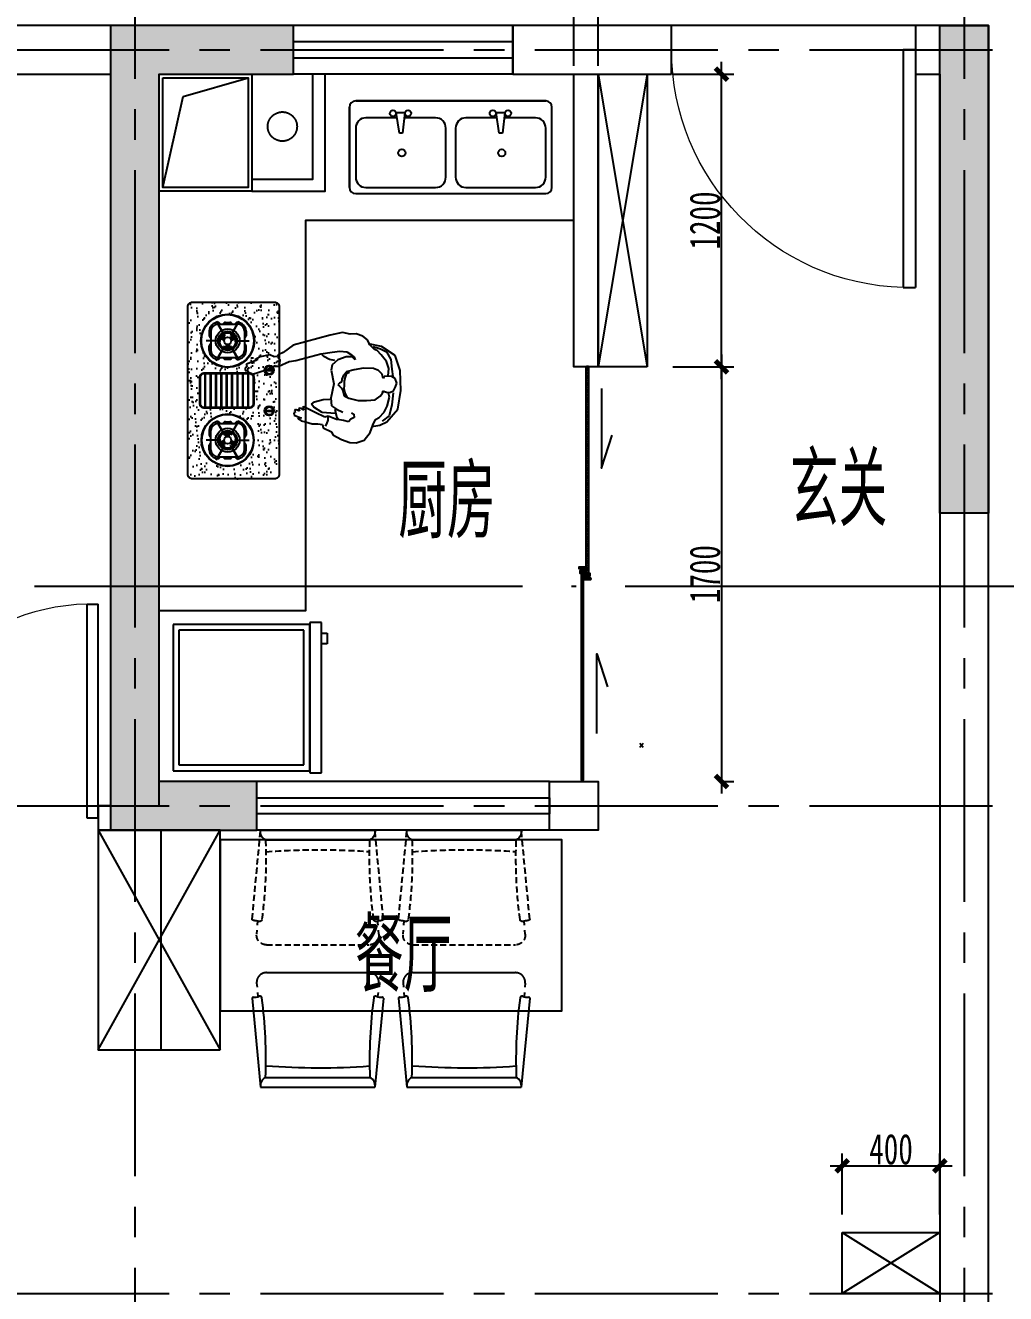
# Model space of a CAD drawing. Header units: millimetres. Extents: x -114775 to 228300, y -175499 to 108657.
# Drawn here: x 29426 to 33444, y -64750 to -59550 of the extents above; entities that cross this region are included whole.
import ezdxf

# ---------------------------------------------------------------- set-up
doc = ezdxf.new("R2010")
doc.units = ezdxf.units.MM
doc.header["$LTSCALE"] = 1000
for name, pattern in [('6#轴网(1-4)20181120$0$11 12 17 18 19 20 21 22-ZW$0$DOTE', [2.42, 2, -0.2, 0.02, -0.2]), ('CENTER', [50.8, 31.75, -6.35, 6.35, -6.35]), ('CENTER2', [1.125, 0.75, -0.125, 0.125, -0.125]), ('DASH', [0.35, 0.25, -0.1]), ('DASHED', [19.05, 12.7, -6.35]), ('PS', [3200, 1500, -200, 1500]), ('TRATTEGGIATA2', [0.375, 0.25, -0.125])]:
    doc.linetypes.add(name, pattern=pattern)
doc.layers.get('0').update_dxf_attribs({"linetype": 'CONTINUOUS'})
doc.layers.get('Defpoints').update_dxf_attribs({"color": 6, "linetype": 'CONTINUOUS'})
for name, color, linetype in [('6#轴网(1-4)20181120$0$11 12 17 18 19 20 21 22-ZW$0$AXIS_轴线_A', 8, '6#轴网(1-4)20181120$0$11 12 17 18 19 20 21 22-ZW$0$DOTE'), ('A-FUR', 8, 'CONTINUOUS'), ('A-Lvtry', 5, 'CONTINUOUS'), ('A-烟气道', 105, 'CONTINUOUS'), ('AXIS', 253, 'CENTER'), ('DIM', 3, 'CONTINUOUS'), ('P-Furniture(活动家具)', 134, 'CONTINUOUS'), ('P-活动家具', 146, 'CONTINUOUS'), ('PS', 6, 'PS'), ('PUB_HATCH', 8, 'CONTINUOUS'), ('PUB_TEXT', 7, 'CONTINUOUS'), ('WALL', 2, 'CONTINUOUS'), ('WINDOW', 4, 'CONTINUOUS'), ('剪力墙', 6, 'CONTINUOUS'), ('门', 9, 'CONTINUOUS')]:
    doc.layers.add(name, color=color, linetype=linetype)
doc.styles.add('DIM', font='', dxfattribs={"width": 0.7})
doc.styles.get("Standard").update_dxf_attribs({"font": 'tssdeng.shx', "bigfont": 'tssdchn.shx'})
doc.styles.add('ZZ', font='tssdeng.shx', dxfattribs={"width": 0.7, "bigfont": 'tssdchn.shx'})
doc.styles.get('DIM').set_extended_font_data('SimSun')
doc.dimstyles.new('TSSD_100_100', dxfattribs={"dimtxt": 300, "dimasz": 100, "dimexe": 100, "dimexo": 250, "dimgap": 100, "dimtad": 1, "dimdec": 0, "dimzin": 0, "dimdsep": 46, "dimtxsty": 'ZZ', "dimblk": 'ARCHTICK', "dimcen": 0, "dimdle": 100, "dimclrd": 256, "dimclrt": 7, "dimadec": 0, "dimazin": 0, "dimtfac": 1, "dimtdec": 0, "dimtix": 1, "dimtmove": 2, "dimatfit": 3, "dimfxl": 0, "dimtolj": 1, "dimtzin": 0, "dimarcsym": 0})
doc.dimstyles.new('金螳螂1-50', dxfattribs={"dimscale": 50, "dimtxt": 2.5, "dimasz": 1, "dimexe": 1, "dimexo": 1, "dimgap": 0.1, "dimtad": 1, "dimdec": 0, "dimrnd": 5, "dimzin": 0, "dimdsep": 46, "dimtxsty": 'DIM', "dimblk": 'ARCHTICK', "dimcen": 2, "dimdle": 1, "dimclrd": 254, "dimclre": 254, "dimclrt": 30, "dimadec": 0, "dimazin": 0, "dimtfac": 1, "dimtdec": 0, "dimtix": 1, "dimtmove": 2, "dimatfit": 3, "dimldrblk": 'A', "dimfxl": 0, "dimtolj": 1, "dimtzin": 0, "dimarcsym": 0})

# ---------------------------------------------------------------- blocks, each defined once
blk = doc.blocks.new('BX1')
at = {"layer": 'A-Lvtry'}
for p, q in [((-560, 8), (-607.7, 8)), ((-607.7, 8), (-607.7, -608)), ((-560, -608), (-560, 8)), ((0, 0), (-560, 0)), ((0, -600), (0, 0)), ((-560, 0), (-560, -600)), ((-24, -24), (-536, -24)), ((-536, -24), (-536, -576)), ((-24, -576), (-24, -24)), ((-631.1, -564.3), (-631.1, -520)), ((-631.1, -520), (-607.7, -520)), ((-607.7, -520), (-607.7, -564.3)), ((-607.7, -564.3), (-631.1, -564.3)), ((-607.7, -608), (-560, -608)), ((-560, -600), (0, -600)), ((-536, -576), (-24, -576))]:
    blk.add_line(p, q, dxfattribs=at)
blk = doc.blocks.new('A$C558726A8')
at = {"layer": 'P-Furniture(活动家具)'}
h = blk.add_hatch(dxfattribs=at)
h.set_pattern_fill('AR-SAND,_O', color=250)
h.set_pattern_definition([(37.5, (-27199.047, -9670.22), (-1.60003, 48.941324), [0, -38.608, 0, -43.18, 0, -41.275]), (7.5, (-27199.05, -9670.22), (44.95233, 71.68251), [0, -20.828, 0, -34.798, 0, -13.335]), (327.5, (-27230.29, -9670.22), (79.09924, 0.14372), [0, -12.7, 0, -45.72, 0, -59.69]), (317.5, (-27230.29, -9670.22), (76.35565, 22.29293), [0, -6.35, 0, -29.972, 0, -34.29])])
h.paths.add_polyline_path([(-342.9, 375.4, 0.414214), (-362.5, 355.9), (-362.5, 19.6, 0.414214), (-342.9, 0), (342.9, 0, 0.414214), (362.5, 19.6), (362.5, 355.9, 0.414214), (342.9, 375.4)])
h.paths.add_polyline_path([(71.9, 309.2), (71.9, 120.9, -0.414214), (55.9, 104.9), (-55.9, 104.9, -0.414214), (-71.9, 120.9), (-71.9, 309.2, -0.414214), (-55.9, 325.2), (55.9, 325.2, -0.414214)], flags=16)
h.paths.add_polyline_path([(69.9, 309.2), (69.9, 120.9, -0.414214), (55.9, 106.9), (-55.9, 106.9, -0.414214), (-69.9, 120.9), (-69.9, 309.2, -0.414214), (-55.9, 323.2), (55.9, 323.2, -0.414214)], flags=0)
h.paths.add_polyline_path([(313.1, 211.8, -1), (94.2, 211.8, -1)], flags=16)
h.paths.add_polyline_path([(311.1, 211.8, -1), (96.2, 211.8, -1)], flags=0)
h.paths.add_polyline_path([(164.5, 287.1), (182.6, 287.1, -0.359638), (191.4, 280.3), (215.9, 280.3, -0.359638), (224.7, 287.1), (242.8, 287.1, -0.414214), (279, 250.9, -0.251251), (272.2, 242.1), (272.2, 229.9, -0.359638), (279, 221.1), (279, 202.5, -0.359638), (272.2, 193.7), (272.2, 181.4, -0.251251), (279, 172.6, -0.414214), (242.8, 136.4), (224.7, 136.4, -0.359638), (215.9, 143.3), (191.4, 143.3, -0.359638), (182.6, 136.4), (164.5, 136.4, -0.414214), (128.3, 172.6, -0.251251), (135.2, 181.4), (135.2, 193.7, -0.359638), (128.3, 202.5), (128.3, 221.1, -0.359638), (135.2, 229.9), (135.2, 242.1, -0.251251), (128.3, 250.9, -0.414214)], flags=0)
h.paths.add_polyline_path([(252.6, 211.8, -1), (154.7, 211.8, -1)], flags=0)
h.paths.add_polyline_path([(242.8, 211.8, -1), (164.5, 211.8, -1)], flags=0)
h.paths.add_polyline_path([(239.9, 211.8, -1), (167.4, 211.8, -1)], flags=0)
h.paths.add_polyline_path([(236.9, 211.8, -1), (170.4, 211.8, -1)], flags=0)
h.paths.add_polyline_path([(174.8, 218.6), (190.2, 217.6, -0.299124), (203.7, 226.5, -0.028861), (205.3, 226.4), (212.2, 240.2, -0.215015), (224, 233.3), (215.4, 220.5, -0.330841), (215.4, 203), (224, 190.2, -0.215015), (212.2, 183.4), (205.3, 197.2, -0.028861), (203.7, 197.1, -0.299124), (190.2, 205.9), (174.8, 204.9, -0.215015)], flags=0)
h.paths.add_polyline_path([(-96.2, 211.8, -1), (-311.1, 211.8, -1)], flags=16)
h.paths.add_polyline_path([(-98.2, 211.8, -1), (-309.1, 211.8, -1)], flags=0)
h.paths.add_polyline_path([(-128.3, 250.9, -0.251251), (-135.2, 242.1), (-135.2, 229.9, -0.359638), (-128.3, 221.1), (-128.3, 202.5, -0.359638), (-135.2, 193.7), (-135.2, 181.4, -0.251251), (-128.3, 172.6, -0.414214), (-164.5, 136.4), (-182.6, 136.4, -0.359638), (-191.4, 143.3), (-215.9, 143.3, -0.359638), (-224.7, 136.4), (-242.8, 136.4, -0.414214), (-279, 172.6, -0.251251), (-272.2, 181.4), (-272.2, 193.7, -0.359638), (-279, 202.5), (-279, 221.1, -0.359638), (-272.2, 229.9), (-272.2, 242.1, -0.251251), (-279, 250.9, -0.414214), (-242.8, 287.1), (-224.7, 287.1, -0.359638), (-215.9, 280.3), (-191.4, 280.3, -0.359638), (-182.6, 287.1), (-164.5, 287.1, -0.414214)], flags=0)
h.paths.add_polyline_path([(-154.7, 211.8, -1), (-252.6, 211.8, -1)], flags=0)
h.paths.add_polyline_path([(-164.5, 211.8, -1), (-242.8, 211.8, -1)], flags=0)
h.paths.add_polyline_path([(-167.4, 211.8, -1), (-239.9, 211.8, -1)], flags=0)
h.paths.add_polyline_path([(-170.4, 211.8, -1), (-236.9, 211.8, -1)], flags=0)
h.paths.add_polyline_path([(-174.8, 218.6, -0.215015), (-174.8, 204.9), (-190.2, 205.9, -0.299124), (-203.7, 197.1, -0.028861), (-205.3, 197.2), (-212.2, 183.4, -0.215015), (-224, 190.2), (-215.4, 203, -0.330841), (-215.4, 220.5), (-224, 233.3, -0.215015), (-212.2, 240.2), (-205.3, 226.4, -0.028861), (-203.7, 226.5, -0.299124), (-190.2, 217.6)], flags=0)
h.paths.add_polyline_path([(103, 41, -1), (64.3, 41, -1)], flags=16)
h.paths.add_polyline_path([(85.7, 57.3), (85.7, 56.2, -0.877066), (85.7, 25.8), (85.7, 24.6, -1), (81.7, 24.6), (81.7, 25.8, -0.877066), (81.7, 56.2), (81.7, 57.3, -1)], flags=0)
h.paths.add_polyline_path([(97.4, 53.2, -1.000001), (94.5, 53.2, -1.000001)], flags=0)
h.paths.add_polyline_path([(102.5, 41, -1.000001), (99.6, 41, -1.000001)], flags=0)
h.paths.add_polyline_path([(-64.3, 41, -1), (-103, 41, -1)], flags=16)
h.paths.add_polyline_path([(-81.7, 57.3), (-81.7, 56.2, -0.877066), (-81.7, 25.8), (-81.7, 24.6, -1), (-85.7, 24.6), (-85.7, 25.8, -0.877066), (-85.7, 56.2), (-85.7, 57.3, -1)], flags=0)
h.paths.add_polyline_path([(-94.5, 53.2, -1.000001), (-97.4, 53.2, -1.000001)], flags=0)
h.paths.add_polyline_path([(-99.6, 41, -1.000001), (-102.5, 41, -1.000001)], flags=0)
for points in [[(-97.4, 53.7, 1.000001), (-94.5, 53.7, 1.000001)], [(94.5, 53.7, 1.000001), (97.4, 53.7, 1.000001)], [(-99.6, 41.4, 1), (-102.5, 41.4, 1)], [(102.5, 41.4, 1), (99.6, 41.4, 1)]]:
    blk.add_hatch(color=251, dxfattribs=at).paths.add_polyline_path(points)
at = {"layer": 'P-Furniture(活动家具)', "color": 251}
for p, q in [((-242.8, 287.1), (-224.7, 287.1)), ((-242.8, 280.3), (-164.5, 280.3)), ((-203.7, 240.2), (-203.7, 299.8)), ((-164.5, 287.1), (-182.6, 287.1)), ((-69.9, 304), (69.9, 304)), ((-69.9, 302), (69.9, 302)), ((-69.9, 282), (69.9, 282)), ((-69.9, 280), (69.9, 280)), ((-69.9, 260), (69.9, 260)), ((164.5, 287.1), (182.6, 287.1)), ((242.8, 280.3), (164.5, 280.3)), ((203.7, 240.2), (203.7, 299.8)), ((242.8, 287.1), (224.7, 287.1)), ((-284.2, 258.3), (-224, 223.5)), ((-228.2, 226), (-279.9, 255.8)), ((-279, 221.1), (-279, 202.5)), ((-272.2, 250.9), (-272.2, 172.6)), ((-224, 233.3), (-212.2, 240.2)), ((-215.4, 220.5), (-224, 233.3)), ((-211, 224.5), (-218.1, 236.8)), ((-205.3, 226.4), (-212.2, 240.2)), ((-190.2, 217.6), (-174.8, 218.6)), ((-189, 211.8), (-174.8, 211.8)), ((-123.1, 258.3), (-183.3, 223.5)), ((-179.1, 226), (-127.4, 255.8)), ((-174.8, 218.6), (-174.8, 204.9)), ((-135.2, 250.9), (-135.2, 172.6)), ((-128.3, 221.1), (-128.3, 202.5)), ((-69.9, 258), (69.9, 258)), ((-69.9, 238), (69.9, 238)), ((-69.9, 236), (69.9, 236)), ((-69.9, 216), (69.9, 216)), ((-69.9, 214), (69.9, 214)), ((123.1, 258.3), (183.3, 223.5)), ((179.1, 226), (127.4, 255.8)), ((128.3, 221.1), (128.3, 202.5)), ((135.2, 250.9), (135.2, 172.6)), ((190.2, 217.6), (174.8, 218.6)), ((174.8, 218.6), (174.8, 204.9)), ((189, 211.8), (174.8, 211.8)), ((205.3, 226.4), (212.2, 240.2)), ((211, 224.5), (218.1, 236.8)), ((224, 233.3), (212.2, 240.2)), ((215.4, 220.5), (224, 233.3)), ((284.2, 258.3), (224, 223.5)), ((228.2, 226), (279.9, 255.8)), ((272.2, 250.9), (272.2, 172.6)), ((279, 221.1), (279, 202.5)), ((-284.2, 165.3), (-224, 200)), ((-228.2, 197.6), (-279.9, 167.7)), ((-215.4, 203), (-224, 190.2)), ((-212.2, 183.4), (-224, 190.2)), ((-211, 199.1), (-218.1, 186.8)), ((-205.3, 197.2), (-212.2, 183.4)), ((-203.7, 183.4), (-203.7, 123.7)), ((-190.2, 205.9), (-174.8, 204.9)), ((-123.1, 165.3), (-183.3, 200)), ((-179.1, 197.6), (-127.4, 167.7)), ((-69.9, 194), (69.9, 194)), ((-69.9, 192), (69.9, 192)), ((-69.9, 172), (69.9, 172)), ((-69.9, 170), (69.9, 170)), ((123.1, 165.3), (183.3, 200)), ((179.1, 197.6), (127.4, 167.7)), ((190.2, 205.9), (174.8, 204.9)), ((203.7, 183.4), (203.7, 123.7)), ((205.3, 197.2), (212.2, 183.4)), ((211, 199.1), (218.1, 186.8)), ((212.2, 183.4), (224, 190.2)), ((215.4, 203), (224, 190.2)), ((284.2, 165.3), (224, 200)), ((228.2, 197.6), (279.9, 167.7)), ((-242.8, 143.3), (-164.5, 143.3)), ((-242.8, 136.4), (-224.7, 136.4)), ((-164.5, 136.4), (-182.6, 136.4)), ((-69.9, 150), (69.9, 150)), ((-69.9, 148), (69.9, 148)), ((-69.9, 128), (69.9, 128)), ((-69.9, 126), (69.9, 126)), ((242.8, 143.3), (164.5, 143.3)), ((164.5, 136.4), (182.6, 136.4)), ((242.8, 136.4), (224.7, 136.4))]:
    blk.add_line(p, q, dxfattribs=at)
at = {"layer": 'P-Furniture(活动家具)'}
blk.add_lwpolyline([(-342.9, 0.4, -0.414214), (-362.5, 20), (-362.5, 355.9, -0.414214), (-342.9, 375.4), (342.9, 375.4, -0.414214), (362.5, 355.9), (362.5, 20, -0.414214), (342.9, 0.4)], format="xyb", close=True, dxfattribs=at)
at = {"layer": 'P-Furniture(活动家具)', "color": 251}
for points in [[(-71.9, 309.2, -0.414214), (-55.9, 325.2), (55.9, 325.2, -0.414214), (71.9, 309.2), (71.9, 120.9, -0.414214), (55.9, 104.9), (-55.9, 104.9, -0.414214), (-71.9, 120.9)], [(-69.9, 309.2, -0.414214), (-55.9, 323.2), (55.9, 323.2, -0.414214), (69.9, 309.2), (69.9, 120.9, -0.414214), (55.9, 106.9), (-55.9, 106.9, -0.414214), (-69.9, 120.9)], [(-85.7, 25), (-85.7, 57.8, -1), (-81.7, 57.8), (-81.7, 25, -1)], [(85.7, 25), (85.7, 57.8, 1), (81.7, 57.8), (81.7, 25, 1)]]:
    blk.add_lwpolyline(points, format="xyb", close=True, dxfattribs=at)
at = {"layer": 'P-Furniture(活动家具)', "color": 251, "const_width": 0.979}
for points in [[(-203.7, 240.2), (-203.7, 299.8)], [(203.7, 240.2), (203.7, 299.8)], [(-228.2, 226), (-279.9, 255.8)], [(-179.1, 226), (-127.4, 255.8)], [(179.1, 226), (127.4, 255.8)], [(228.2, 226), (279.9, 255.8)], [(-228.2, 197.6), (-279.9, 167.7)], [(-203.7, 183.4), (-203.7, 123.7)], [(-179.1, 197.6), (-127.4, 167.7)], [(179.1, 197.6), (127.4, 167.7)], [(203.7, 183.4), (203.7, 123.7)], [(228.2, 197.6), (279.9, 167.7)]]:
    blk.add_lwpolyline(points, dxfattribs=at)
for points in [[(-203.7, 226.5, -1), (-203.7, 197.1, -1), (-203.7, 226.5, -1)], [(203.7, 226.5, 1), (203.7, 197.1, 1), (203.7, 226.5, 1)]]:
    blk.add_lwpolyline(points, format="xyb", dxfattribs=at)
at = {"layer": 'P-Furniture(活动家具)', "color": 251}
for centre, radius in [((-203.7, 211.8), 107.4), ((-203.7, 211.8), 105.4), ((203.7, 211.8), 109.4), ((203.7, 211.8), 107.4), ((-203.7, 211.8), 39.1), ((-203.7, 211.8), 36.2), ((-203.7, 211.8), 33.3), ((-203.7, 211.8), 14.7), ((203.7, 211.8), 39.1), ((203.7, 211.8), 36.2), ((203.7, 211.8), 33.3), ((203.7, 211.8), 14.7), ((-83.7, 41.4), 19.3), ((-95.9, 53.7), 1.44), ((83.7, 41.4), 19.3), ((95.9, 53.7), 1.44), ((-101, 41.4), 1.44), ((101, 41.4), 1.44)]:
    blk.add_circle(centre, radius, dxfattribs=at)
at = {"layer": 'P-Furniture(活动家具)'}
for centre in [(-203.7, 211.8), (203.7, 211.8)]:
    blk.add_circle(centre, 48.9, dxfattribs=at)
at = {"layer": 'P-Furniture(活动家具)', "color": 251}
for centre, radius, start, end in [((-242.8, 250.9), 36.2, 90, 180), ((-242.8, 250.9), 29.4, 90, 180), ((-224.4, 278.4), 8.76, 12.564, 91.6861), ((-182.9, 278.4), 8.76, 88.3139, 167.436), ((-164.5, 250.9), 36.2, 0, 90), ((-164.5, 250.9), 29.4, 0, 90), ((164.5, 250.9), 36.2, 90, 180), ((164.5, 250.9), 29.4, 90, 180), ((182.9, 278.4), 8.76, 12.564, 91.6861), ((224.4, 278.4), 8.76, 88.3139, 167.436), ((242.8, 250.9), 36.2, 0, 90), ((242.8, 250.9), 29.4, 0, 90), ((-267.4, 252.9), 11.8, 189.6676, 246.0824), ((-270.2, 221.3), 8.76, 102.564, 181.686), ((-210.5, 223.6), 16.7, 95.7306, 144.2694), ((-190, 211.8), 16.7, 335.7306, 24.2694), ((-139.9, 252.9), 11.8, 293.9176, 350.3324), ((-137.1, 221.3), 8.76, 358.314, 77.436), ((139.9, 252.9), 11.8, 189.6676, 246.0824), ((137.1, 221.3), 8.76, 102.564, 181.686), ((190, 211.8), 16.7, 155.7306, 204.2694), ((210.5, 223.6), 16.7, 35.7306, 84.2694), ((267.4, 252.9), 11.8, 293.9176, 350.3324), ((270.2, 221.3), 8.76, 358.314, 77.436), ((-270.2, 202.2), 8.76, 178.3139, 257.436), ((-267.4, 170.6), 11.8, 113.9176, 170.3324), ((-242.8, 172.6), 36.2, 180, 270), ((-242.8, 172.6), 29.4, 180, 270), ((-210.5, 199.9), 16.7, 215.7306, 264.2694), ((-164.5, 172.6), 36.2, 270, 0), ((-164.5, 172.6), 29.4, 270, 0), ((-137.1, 202.2), 8.76, 282.564, 1.6861), ((-139.9, 170.6), 11.8, 9.6676, 66.0824), ((137.1, 202.2), 8.76, 178.3139, 257.436), ((139.9, 170.6), 11.8, 113.9176, 170.3324), ((164.5, 172.6), 36.2, 180, 270), ((164.5, 172.6), 29.4, 180, 270), ((210.5, 199.9), 16.7, 275.7306, 324.2694), ((242.8, 172.6), 36.2, 270, 0), ((242.8, 172.6), 29.4, 270, 0), ((270.2, 202.2), 8.76, 282.564, 1.6861), ((267.4, 170.6), 11.8, 9.6676, 66.0824), ((-224.4, 145.2), 8.76, 268.3139, 347.436), ((-182.9, 145.2), 8.76, 192.564, 271.6861), ((182.9, 145.2), 8.76, 268.3139, 347.436), ((224.4, 145.2), 8.76, 192.564, 271.6861), ((-83.7, 41.4), 15.3, 97.4942, 262.5058), ((-83.7, 41.4), 15.3, 277.4942, 82.5058), ((83.7, 41.4), 15.3, 97.4942, 262.5058), ((83.7, 41.4), 15.3, 277.4942, 82.5058)]:
    blk.add_arc(centre, radius, start, end, dxfattribs=at)
blk = doc.blocks.new('A$C6BCA2219')
at = {"layer": 'P-Furniture(活动家具)'}
for p, q in [((-389.5, 380), (389.5, 380)), ((389.5, 380), (-389.5, 380)), ((-415.3, 354.8), (-415.3, 25.2)), ((-415.3, 25.2), (-415.3, 354.8)), ((414.7, 25.2), (414.7, 354.8)), ((-389.5, 0), (389.5, 0))]:
    blk.add_line(p, q, dxfattribs=at)
at = {"layer": 'P-Furniture(活动家具)', "color": 251}
for p, q in [((-223.7, 332.8), (-187.8, 333.3)), ((-210.5, 248.5), (-223.7, 332.8)), ((-187.8, 333.3), (-197.8, 248.5)), ((185.8, 332.8), (221.6, 333.3)), ((198.9, 248.5), (185.8, 332.8)), ((221.6, 333.3), (211.6, 248.5)), ((-389.5, 268.8), (-389.5, 67.2)), ((-220.2, 310.8), (-347.5, 310.8)), ((-61.9, 310.8), (-190.5, 310.8)), ((-19.9, 67.2), (-19.9, 268.8)), ((19.9, 268.8), (19.9, 67.2)), ((189.2, 310.8), (61.9, 310.8)), ((347.5, 310.8), (218.9, 310.8)), ((389.5, 67.2), (389.5, 268.8)), ((-197.8, 248.5), (-210.5, 248.5)), ((211.6, 248.5), (198.9, 248.5)), ((-347.5, 25.2), (-61.9, 25.2)), ((61.9, 25.2), (347.5, 25.2))]:
    blk.add_line(p, q, dxfattribs=at)
for centre, radius in [((-236.9, 329.1), 12.8), ((-174.7, 329.6), 12.8), ((172.6, 329.1), 12.8), ((234.8, 329.6), 12.8), ((-200.5, 166.9), 14.8), ((208.9, 166.9), 14.8)]:
    blk.add_circle(centre, radius, dxfattribs=at)
at = {"layer": 'P-Furniture(活动家具)'}
for centre, radius, start, end in [((-389.6, 354.3), 25.7, 89.8183, 178.9194), ((389.5, 354.8), 25.2, 0, 90), ((-389.6, 25.7), 25.7, 181.0806, 270.1817), ((389.5, 25.2), 25.2, 270, 0)]:
    blk.add_arc(centre, radius, start, end, dxfattribs=at)
at = {"layer": 'P-Furniture(活动家具)', "color": 251}
for centre, start, end in [((-347.5, 268.8), 90, 180), ((-61.9, 268.8), 0, 90), ((61.9, 268.8), 90, 180), ((347.5, 268.8), 0, 90), ((-347.5, 67.2), 180, 270), ((-61.9, 67.2), 270, 0), ((61.9, 67.2), 180, 270), ((347.5, 67.2), 270, 0)]:
    blk.add_arc(centre, 42, start, end, dxfattribs=at)
blk = doc.blocks.new('B20190222125856')
at = {"layer": '6#轴网(1-4)20181120$0$11 12 17 18 19 20 21 22-ZW$0$AXIS_轴线_A'}
blk.add_line((2989.5, 6700), (9118.2, 6700), dxfattribs=at)
at = {"layer": 'AXIS', "linetype": 'CENTER2'}
for p, q in [((3400, 11781), (3400, -2685.7)), ((6800, 11781), (6800, -2685.7)), ((-2834.7, 8900), (9118.1, 8900)), ((-2834.7, 5800), (9118.1, 5800)), ((-2834.7, 3800), (9118.1, 3800))]:
    blk.add_line(p, q, dxfattribs=at)
blk = doc.blocks.new('$DorLib2D$00000001')
for p, q in [((0.45, 0.975), (0.5, 0.975)), ((0.45, 0), (0.45, 0.975)), ((0.5, 0), (0.5, 0.975)), ((0.5, 0), (0.45, 0))]:
    blk.add_line(p, q)
at = {"lineweight": 13}
blk.add_arc((0.475, 0), 0.975, 91.4693, 180, dxfattribs=at)
blk = doc.blocks.new('$TCHSYS$WIN2D')
for p, q in [((-0.5, 0.5), (0.5, 0.5)), ((-0.5, 0.5), (-0.5, -0.5)), ((0.5, 0.5), (0.5, -0.5)), ((0.5, 0.1667), (-0.5, 0.1667)), ((0.5, -0.1667), (-0.5, -0.1667)), ((-0.5, -0.5), (0.5, -0.5))]:
    blk.add_line(p, q)
blk = doc.blocks.new('B20190310213323')
at = {"layer": 'PUB_HATCH'}
for points in [[(4000, 5900), (3600, 5900), (3600, 8800), (4150, 8800), (4150, 9000), (3400, 9000), (3400, 5700), (3600, 5700), (4000, 5700)], [(6800, 9000), (7000, 9000), (7000, 7000), (6800, 7000), (6800, 8800)]]:
    blk.add_hatch(color=256, dxfattribs=at).paths.add_polyline_path(points)
at = {"layer": 'A-Lvtry', "ltscale": 3}
blk.add_line((4200.1, 6600), (3600, 6600), dxfattribs=at)
blk.add_lwpolyline([(5300, 8200), (4200.1, 8200), (4200.1, 6600), (4200.1, 6600)], dxfattribs=at)
at = {"layer": 'A-烟气道'}
for points in [[(3600, 8800), (3980, 8800), (3980, 8320), (3600, 8320)], [(3615, 8785), (3965, 8785), (3965, 8335), (3615, 8335)]]:
    blk.add_lwpolyline(points, close=True, dxfattribs=at)
blk.add_lwpolyline([(3615, 8335), (3697.9, 8707.9), (3965, 8785)], dxfattribs=at)
at = {"layer": 'WALL'}
for points in [[(3600, 5800), (3600, 8800), (4150.1, 8800), (4150.1, 9000), (3500, 9000), (3000, 9000), (3000, 8800), (3400, 8800), (3400, 5800), (3350, 5800), (3350, 5700), (3500, 5700)], [(3980, 8320), (4280, 8320), (4280, 8800)], [(3980, 8370), (4230, 8370), (4230, 8800)], [(5200, 5900), (4000, 5900)], [(5200, 5700), (4000, 5700)]]:
    blk.add_lwpolyline(points, dxfattribs=at)
for points in [[(5700, 8800), (5700, 9000), (5050.1, 9000), (5050.1, 9000), (5050.1, 8800)], [(7000, 100), (7000, 9000), (6700, 9000), (6700, 8800), (6800, 8800), (6800, 200), (6100, 200), (6100, 0), (6800, 0), (6800, -1400), (6500, -1400), (6500, -1600), (7000, -1600)], [(5300, 8800), (5400, 8800), (5400, 7600), (5300, 7600)]]:
    blk.add_lwpolyline(points, close=True, dxfattribs=at)
at = {"layer": 'WALL', "elevation": 0}
blk.add_lwpolyline([(5200, 5900), (5400, 5900), (5400, 5700), (5200, 5700)], close=True, dxfattribs=at)
at = {"layer": 'WINDOW'}
blk.add_line((6700, 9000, 0), (5700, 9000, 0), dxfattribs=at)
blk.add_lwpolyline([(4000, 5833.3), (5200, 5833.3), (5200, 5766.7), (4000, 5766.7)], close=True, dxfattribs=at)
at = {"layer": '剪力墙', "elevation": 0}
for points in [[(4000, 5900), (3600, 5900), (3600, 8800), (4150, 8800), (4150, 9000), (3400, 9000), (3400, 5700), (3600, 5700), (4000, 5700)], [(6800, 9000), (7000, 9000), (7000, 7000), (6800, 7000), (6800, 8800)]]:
    blk.add_lwpolyline(points, close=True, dxfattribs=at)
blk.add_lwpolyline([(6800, 8800), (6800, 8800)], dxfattribs=at)
at = {"layer": 'WINDOW', "rotation": 180}
for name, p, xscale, yscale, zscale in [('$TCHSYS$WIN2D', (4600.1, 8900), 900, 200, 900), ('$DorLib2D$00000001', (6200, 8900), -1000, 1000, -1000)]:
    blk.add_blockref(name, p, dxfattribs=dict(at, xscale=xscale, yscale=yscale, zscale=zscale))
at = {"layer": 'WINDOW', "xscale": 900, "yscale": 900, "zscale": -900}
blk.add_blockref('$DorLib2D$00000001', (2900, 5750), dxfattribs=at)
blk = doc.blocks.new('_ArchTick')
at = {"color": 0, "linetype": 'ByBlock', "const_width": 0.4}
blk.add_lwpolyline([(-0.5, -0.5), (0.5, 0.5)], dxfattribs=at)
blk = doc.blocks.new('*D346')
at = {"layer": 'Defpoints', "color": 0}
for p in [(31974, -59749.9), (32278.9, -59749.9), (31974, -60949.9)]:
    blk.add_point(p, dxfattribs=at)
at = {"layer": 'DIM', "color": 254, "lineweight": -2}
for p, q in [((32278.9, -60999.9), (32278.9, -59699.9)), ((32078.9, -59749.9), (32328.9, -59749.9)), ((32078.9, -60949.9), (32328.9, -60949.9))]:
    blk.add_line(p, q, dxfattribs=at)
at = {"layer": 'DIM', "color": 254, "lineweight": -2, "xscale": 50, "yscale": 50, "zscale": 50}
for p, rotation in [((32278.9, -59749.9), 90), ((32278.9, -60949.9), 270)]:
    blk.add_blockref('_ArchTick', p, dxfattribs=dict(at, rotation=rotation))
at = {"layer": 'DIM', "color": 30, "insert": (32211.4, -60349.9), "char_height": 125, "attachment_point": 5, "rotation": 90, "style": 'DIM'}
blk.add_mtext('\\A1;1200', dxfattribs=at)
blk = doc.blocks.new('A')
for p, q in [((-1.44, 1.15), (-1.09, 1.44)), ((-1.44, 1.15), (-0.37, 0)), ((-1.09, 1.44), (0, 0)), ((-0.37, 0), (-2.13, 0)), ((-1.44, -1.15), (-0.37, 0)), ((-1.09, -1.44), (0, 0)), ((-1.44, -1.15), (-1.09, -1.44))]:
    blk.add_line(p, q)
for points in [[(-1.44, 1.15), (-1.09, 1.44), (-0.37, 0), (0, 0)], [(-1.44, -1.15), (-1.09, -1.44), (-0.37, 0), (0, 0)]]:
    blk.add_solid(points)
blk = doc.blocks.new('*D347')
at = {"layer": 'Defpoints', "color": 0}
for p in [(31774, -59360.6), (31674, -59965.3), (31774, -59965.3)]:
    blk.add_point(p, dxfattribs=at)
at = {"layer": 'DIM', "color": 0, "lineweight": -2}
for p, q in [((31674, -59715.3), (31674, -59260.6)), ((31774, -59715.3), (31774, -59260.6))]:
    blk.add_line(p, q, dxfattribs=at)
at = {"layer": 'DIM', "lineweight": -2}
for p, q in [((31674, -59360.6), (31574, -59360.6)), ((31674, -59360.6), (31774, -59360.6)), ((31774, -59360.6), (31874, -59360.6))]:
    blk.add_line(p, q, dxfattribs=at)
at = {"layer": 'DIM', "lineweight": -2, "xscale": 100, "yscale": 100, "zscale": 100}
blk.add_blockref('_ArchTick', (31674, -59360.6), dxfattribs=at)
at = {"layer": 'DIM', "lineweight": -2, "xscale": 100, "yscale": 100, "zscale": 100, "rotation": 180}
blk.add_blockref('_ArchTick', (31774, -59360.6), dxfattribs=at)
at = {"layer": 'DIM', "color": 7, "insert": (31724, -59110.6), "char_height": 300, "attachment_point": 5, "style": 'ZZ'}
blk.add_mtext('\\A1;100', dxfattribs=at)
blk = doc.blocks.new('*D352')
at = {"layer": 'Defpoints', "color": 0}
for p in [(33174, -64225.9), (32774, -64499.9), (33174, -64499.9)]:
    blk.add_point(p, dxfattribs=at)
at = {"layer": 'DIM', "color": 254, "lineweight": -2}
for p, q in [((32774, -64425.9), (32774, -64175.9)), ((33174, -64425.9), (33174, -64175.9)), ((32724, -64225.9), (33224, -64225.9))]:
    blk.add_line(p, q, dxfattribs=at)
at = {"layer": 'DIM', "color": 254, "lineweight": -2, "xscale": 50, "yscale": 50, "zscale": 50, "rotation": 180}
blk.add_blockref('_ArchTick', (32774, -64225.9), dxfattribs=at)
at = {"layer": 'DIM', "color": 254, "lineweight": -2, "xscale": 50, "yscale": 50, "zscale": 50}
blk.add_blockref('_ArchTick', (33174, -64225.9), dxfattribs=at)
at = {"layer": 'DIM', "color": 30, "insert": (32974, -64158.4), "char_height": 125, "attachment_point": 5, "style": 'DIM'}
blk.add_mtext('\\A1;400', dxfattribs=at)
blk = doc.blocks.new('*D383')
at = {"layer": 'Defpoints', "color": 0}
for p in [(32224, -60949.9), (32224, -62649.9), (32278.9, -62649.9)]:
    blk.add_point(p, dxfattribs=at)
at = {"layer": 'DIM', "color": 254, "lineweight": -2}
for p, q in [((32278.9, -60899.9), (32278.9, -62699.9)), ((32274, -60949.9), (32328.9, -60949.9)), ((32274, -62649.9), (32328.9, -62649.9))]:
    blk.add_line(p, q, dxfattribs=at)
at = {"layer": 'DIM', "color": 254, "lineweight": -2, "xscale": 50, "yscale": 50, "zscale": 50}
for p, rotation in [((32278.9, -60949.9), 90), ((32278.9, -62649.9), 270)]:
    blk.add_blockref('_ArchTick', p, dxfattribs=dict(at, rotation=rotation))
at = {"layer": 'DIM', "color": 30, "insert": (32211.4, -61799.9), "char_height": 125, "attachment_point": 5, "rotation": 90, "style": 'DIM'}
blk.add_mtext('\\A1;1700', dxfattribs=at)
blk = doc.blocks.new('A$C42FC2733')
at = {"color": 0, "linetype": 'ByBlock'}
for p, q in [((149.8, 442.4), (126.3, 409.9)), ((183.6, 452.8), (149.8, 442.4)), ((209.7, 451.5), (183.6, 452.8)), ((243.5, 439.8), (209.7, 451.5)), ((278.7, 420.3), (243.5, 439.8)), ((283.9, 407.3), (278.7, 420.3)), ((57.3, 366.9), (11.7, 314.9)), ((48.2, 342.2), (76.8, 364.3)), ((86, 380), (57.3, 366.9)), ((118.5, 386.5), (86, 380)), ((114.6, 380), (104.2, 357.8)), ((126.3, 409.9), (114.6, 380)), ((204.5, 356.5), (214.9, 366.9)), ((214.9, 366.9), (234.4, 361.7)), ((317.8, 391.7), (283.9, 407.3)), ((299.5, 360.4), (304.7, 374.7)), ((304.7, 374.7), (310, 385.2)), ((321.7, 377.3), (317.8, 391.7)), ((339.9, 374.7), (321.7, 377.3)), ((363.3, 374.7), (339.9, 374.7)), ((390.7, 366.9), (363.3, 374.7)), ((408.9, 363), (390.7, 366.9)), ((11.7, 314.9), (0, 238.1)), ((36.5, 296.7), (48.2, 342.2)), ((67.7, 326.6), (56, 301.9)), ((88.6, 348.7), (67.7, 326.6)), ((104.2, 357.8), (88.6, 348.7)), ((191.4, 348.7), (204.5, 356.5)), ((192.7, 335.7), (191.4, 348.7)), ((201.9, 329.2), (192.7, 335.7)), ((234.4, 361.7), (251.3, 359.1)), ((264.4, 314.9), (238.3, 326.6)), ((251.3, 359.1), (264.4, 357.8)), ((264.4, 344.8), (255.3, 357.8)), ((264.4, 357.8), (298.2, 343.5)), ((270.9, 314.9), (264.4, 344.8)), ((283.9, 300.6), (264.4, 314.9)), ((269.6, 333.1), (323, 327.9)), ((298.2, 343.5), (311.3, 347.4)), ((299.5, 347.4), (299.5, 360.4)), ((311.3, 347.4), (351.6, 327.9)), ((323, 327.9), (356.8, 307.1)), ((351.6, 327.9), (397.2, 305.8)), ((403.7, 307.1), (397.2, 318.8)), ((397.2, 318.8), (412.8, 311)), ((437.6, 339.6), (407.6, 351.3)), ((407.6, 351.3), (421.9, 350)), ((418, 356.5), (408.9, 363)), ((412.8, 311), (419.3, 313.6)), ((419.3, 313.6), (415.4, 322.7)), ((415.4, 322.7), (432.4, 316.2)), ((421.9, 350), (418, 356.5)), ((432.4, 316.2), (436.3, 322.7)), ((433.7, 329.2), (438.9, 330.5)), ((436.3, 322.7), (433.7, 329.2)), ((438.9, 330.5), (437.6, 339.6)), ((31.3, 247.2), (36.5, 296.7)), ((56, 301.9), (46.9, 265.4)), ((46.9, 265.4), (50.8, 249.8)), ((84.7, 261.5), (75.5, 249.8)), ((105.5, 275.9), (84.7, 261.5)), ((140.6, 279.8), (105.5, 275.9)), ((174.5, 279.8), (140.6, 279.8)), ((213.6, 269.3), (174.5, 279.8)), ((231.8, 260.2), (213.6, 269.3)), ((220.1, 264.1), (227.9, 248.5)), ((238.3, 239.4), (231.8, 260.2)), ((274.8, 210.8), (286.5, 269.3)), ((286.5, 269.3), (283.9, 300.6)), ((317.8, 274.6), (290.4, 273.3)), ((354.2, 285), (317.8, 274.6)), ((365.9, 294.1), (354.2, 285)), ((356.8, 307.1), (365.9, 294.1)), ((397.2, 305.8), (403.7, 307.1)), ((0, 238.1), (2.6, 156.1)), ((22.1, 223.8), (16.9, 208.2)), ((16.9, 208.2), (23.4, 188.7)), ((30, 239.4), (22.1, 223.8)), ((41.7, 244.6), (30, 239.4)), ((53.4, 245.9), (41.7, 244.6)), ((69, 242), (53.4, 245.9)), ((72.9, 239.4), (69, 242)), ((75.5, 249.8), (72.9, 239.4)), ((227.9, 248.5), (231.8, 231.6)), ((231.8, 231.6), (230.5, 217.3)), ((230.5, 217.3), (230.5, 199.1)), ((243.5, 229), (238.3, 239.4)), ((251.3, 221.2), (243.5, 229)), ((243.5, 204.3), (251.3, 208.2)), ((257.9, 214.7), (251.3, 221.2)), ((251.3, 208.2), (257.9, 214.7)), ((285.2, 154.8), (274.8, 210.8)), ((2.6, 156.1), (23.4, 95)), ((23.4, 188.7), (36.5, 180.9)), ((36.5, 150.9), (32.6, 180.9)), ((36.5, 180.9), (54.7, 179.6)), ((52.1, 178.3), (49.5, 148.3)), ((54.7, 179.6), (67.7, 180.9)), ((67.7, 180.9), (72.9, 188.7)), ((72.9, 188.7), (76.8, 171.8)), ((76.8, 171.8), (91.2, 156.1)), ((91.2, 156.1), (112, 148.3)), ((191.4, 153.5), (222.7, 161.3)), ((221.4, 166.6), (211, 162.7)), ((226.6, 183.5), (221.4, 166.6)), ((222.7, 161.3), (235.7, 175.7)), ((230.5, 199.1), (226.6, 183.5)), ((235.7, 175.7), (242.2, 191.3)), ((242.2, 191.3), (243.5, 204.3)), ((578.2, 161.3), (552.2, 153.5)), ((612.1, 173.1), (578.2, 161.3)), ((618.6, 164), (612.1, 173.1)), ((627.7, 164), (618.6, 164)), ((627.7, 156.1), (627.7, 164)), ((638.1, 156.1), (627.7, 156.1)), ((638.1, 145.7), (638.1, 156.1)), ((40.4, 110.6), (36.5, 150.9)), ((58.6, 79.4), (40.4, 110.6)), ((49.5, 148.3), (58.6, 119.7)), ((58.6, 119.7), (80.7, 92.4)), ((112, 148.3), (153.7, 147)), ((153.7, 147), (191.4, 153.5)), ((191.4, 101.5), (187.5, 111.9)), ((187.5, 111.9), (199.3, 100.2)), ((224, 100.2), (257.9, 111.9)), ((257.9, 111.9), (281.3, 132.7)), ((270.9, 115.8), (293, 110.6)), ((281.3, 132.7), (285.2, 154.8)), ((293, 110.6), (315.2, 98.9)), ((431.1, 115.8), (328.2, 88.5)), ((457.1, 119.7), (431.1, 115.8)), ((500.1, 139.2), (457.1, 119.7)), ((496.2, 110.6), (497.5, 128.8)), ((505.3, 101.5), (496.2, 110.6)), ((497.5, 128.8), (502.7, 132.7)), ((510.5, 137.9), (500.1, 139.2)), ((515.7, 135.3), (510.5, 137.9)), ((552.2, 153.5), (515.7, 135.3)), ((576.9, 100.2), (597.8, 111.9)), ((589.9, 114.5), (632.9, 130.1)), ((597.8, 111.9), (589.9, 114.5)), ((629, 137.9), (638.1, 145.7)), ((634.2, 135.3), (629, 137.9)), ((632.9, 130.1), (634.2, 135.3)), ((23.4, 95), (79.4, 57.3)), ((83.3, 67.7), (58.6, 79.4)), ((79.4, 57.3), (132.8, 46.8)), ((80.7, 92.4), (96.4, 74.2)), ((113.3, 57.3), (83.3, 67.7)), ((96.4, 74.2), (108.1, 70.3)), ((108.1, 70.3), (127.6, 50.7)), ((205.8, 89.8), (191.4, 101.5)), ((199.3, 100.2), (224, 100.2)), ((221.4, 79.4), (205.8, 89.8)), ((250, 76.8), (221.4, 79.4)), ((281.3, 80.7), (250, 76.8)), ((328.2, 88.5), (281.3, 80.7)), ((289.1, 11.7), (441.5, 52)), ((315.2, 98.9), (323, 92.4)), ((441.5, 52), (481.9, 82)), ((481.9, 82), (500.1, 91.1)), ((500.1, 91.1), (506.6, 98.9)), ((506.6, 98.9), (519.6, 100.2)), ((519.6, 100.2), (536.6, 92.4)), ((536.6, 92.4), (576.9, 100.2)), ((127.6, 50.7), (136.7, 29.9)), ((136.7, 29.9), (156.3, 15.6)), ((156.3, 15.6), (183.6, 6.5)), ((183.6, 6.5), (207.1, 7.8)), ((207.1, 7.8), (239.6, 0)), ((239.6, 0), (289.1, 11.7))]:
    blk.add_line(p, q, dxfattribs=at)
blk = doc.blocks.new('chair4')
at = {"ltscale": 20}
for p, q in [((-364.8, 269), (0, 234.3)), ((-388.8, 247), (-371.7, 245.5)), ((-40, 213.8), (-40, -213.8)), ((0, 234.3), (0, -234.3)), ((-388.8, -247), (-371.7, -245.5)), ((-364.8, -269), (0, -234.3))]:
    blk.add_line(p, q, dxfattribs=at)
at = {"linetype": 'DASH', "ltscale": 200}
for p, q in [((-470, 210.5), (-470, -210.5)), ((-426.4, 250.4), (-410.4, 248.9)), ((-426.4, -250.4), (-410.4, -248.9))]:
    blk.add_line(p, q, dxfattribs=at)
at = {"ltscale": 20, "extrusion": (0, 0, -1)}
for centre, major_axis, ratio, start_param, end_param in [((-440.3, 264.1), (50.3, 50.3), 1, 0.774487, 1.131895), ((-365.2, 265), (2.83, 2.83), 1, 3.91608, 5.586837), ((-365.9, 237.3), (5.66, -5.66), 1, 0.914477, 2.702691), ((-124.5, 1886.5), (-1792.2, 85), 0.932857, 4.621064, 4.803714), ((-2032.8, -2.5), (-3, 2384.1), 0.819086, 1.481782, 1.659811), ((-6.5, 197.7), (26.3, 26.3), 1, 4.375488, 5.671939), ((-365.9, -237.3), (5.66, 5.66), 1, 3.580494, 5.368708), ((-440.3, -264.1), (50.3, -50.3), 1, -1.131895, -0.774487), ((-124.5, -1886.5), (1792.2, 85), 0.932857, 4.621064, 4.803714), ((-6.5, -197.7), (26.3, 26.3), 1, 2.182042, 3.478494), ((-365.2, -265), (2.83, -2.83), 1, 0.696349, 2.367105)]:
    blk.add_ellipse(centre, major_axis=major_axis, ratio=ratio, start_param=start_param, end_param=end_param, dxfattribs=at)
at = {"linetype": 'DASH', "ltscale": 200, "extrusion": (0, 0, -1)}
for centre, start_param, end_param in [((-430, 210.5), 3.926991, 5.586837), ((-430, -210.5), 2.267145, 3.926991)]:
    blk.add_ellipse(centre, major_axis=(28.3, 28.3), ratio=1, start_param=start_param, end_param=end_param, dxfattribs=at)
blk = doc.blocks.new('222')
at = {"linetype": 'TRATTEGGIATA2', "ltscale": 0.1}
for p, q in [((37087.9, 174708.1), (37122.5, 175072.9)), ((37625.8, 174708.1), (37591.2, 175072.9)), ((37687.9, 174708.1), (37722.5, 175072.9)), ((38225.8, 174708.1), (38191.2, 175072.9)), ((37109.8, 174684.1), (37111.3, 174701.2)), ((37603.8, 174684.1), (37602.3, 174701.2)), ((37709.8, 174684.1), (37711.3, 174701.2)), ((38203.8, 174684.1), (38202.3, 174701.2)), ((37106.5, 174646.4), (37107.9, 174662.5)), ((37607.2, 174646.4), (37605.7, 174662.5)), ((37706.5, 174646.4), (37707.9, 174662.5)), ((38207.2, 174646.4), (38205.7, 174662.5)), ((37146.3, 174602.9), (37567.3, 174602.9)), ((37746.3, 174602.9), (38167.3, 174602.9))]:
    blk.add_line(p, q, dxfattribs=at)
at = {"ltscale": 20}
for p, q in [((37122.5, 175072.9), (37591.2, 175072.9)), ((37143, 175032.9), (37570.6, 175032.9)), ((37722.5, 175072.9), (38191.2, 175072.9)), ((37743, 175032.9), (38170.6, 175032.9))]:
    blk.add_line(p, q, dxfattribs=at)
blk.add_lwpolyline([(36956.8, 174332.9), (38356.8, 174332.9), (38356.8, 175032.9), (36956.8, 175032.9)], close=True)
at = {"ltscale": 20, "extrusion": (0, 0, -1)}
for centre, start_param, end_param in [((37159.1, 175066.4), 4.375488, 5.671939), ((37554.5, 175066.4), 2.182042, 3.478494), ((37759.1, 175066.4), 4.375488, 5.671939), ((38154.5, 175066.4), 2.182042, 3.478494)]:
    blk.add_ellipse(centre, major_axis=(-26.3, 26.3), ratio=1, start_param=start_param, end_param=end_param, dxfattribs=at)
at = {"linetype": 'TRATTEGGIATA2', "ltscale": 0.1, "extrusion": (0, 0, -1)}
for centre, major_axis, ratio, start_param, end_param in [((35470.3, 174948.4), (85, 1792.2), 0.932857, 1.479471, 1.662121), ((39243.3, 174948.4), (-85, 1792.2), 0.932857, 4.621064, 4.803714), ((36070.3, 174948.4), (85, 1792.2), 0.932857, 1.479471, 1.662121), ((39843.3, 174948.4), (-85, 1792.2), 0.932857, 4.621064, 4.803714), ((37359.3, 173040.1), (2384.1, 3), 0.819086, 4.623375, 4.801403), ((37959.3, 173040.1), (2384.1, 3), 0.819086, 4.623375, 4.801403), ((37091.8, 174707.7), (-2.83, 2.83), 1, 3.91608, 5.586837), ((37092.7, 174632.5), (-50.3, 50.3), 1, 0.774487, 1.131895), ((37119.6, 174707), (5.66, 5.66), 1, 0.914477, 2.702691), ((37594.1, 174707), (-5.66, 5.66), 1, 3.580494, 5.368708), ((37621, 174632.5), (50.3, 50.3), 1, -1.131895, -0.774487), ((37621.8, 174707.7), (2.83, 2.83), 1, 0.696349, 2.367105), ((37691.8, 174707.7), (-2.83, 2.83), 1, 3.91608, 5.586837), ((37692.7, 174632.5), (-50.3, 50.3), 1, 0.774487, 1.131895), ((37719.6, 174707), (5.66, 5.66), 1, 0.914477, 2.702691), ((38194.1, 174707), (-5.66, 5.66), 1, 3.580494, 5.368708), ((38221, 174632.5), (50.3, 50.3), 1, -1.131895, -0.774487), ((38221.8, 174707.7), (2.83, 2.83), 1, 0.696349, 2.367105), ((37146.3, 174642.9), (-28.3, 28.3), 1, 3.926991, 5.586837), ((37567.3, 174642.9), (-28.3, 28.3), 1, 2.267145, 3.926991), ((37746.3, 174642.9), (-28.3, 28.3), 1, 3.926991, 5.586837), ((38167.3, 174642.9), (-28.3, 28.3), 1, 2.267145, 3.926991)]:
    blk.add_ellipse(centre, major_axis=major_axis, ratio=ratio, start_param=start_param, end_param=end_param, dxfattribs=at)
at = {"xscale": -1, "rotation": 90}
for p in [(37356.8, 174018.9), (37956.8, 174018.9)]:
    blk.add_blockref('chair4', p, dxfattribs=at)

msp = doc.modelspace()

# ---------------------------------------------------------------- hatches: boundary and pattern name
at = {"layer": '门'}
h = msp.add_hatch(dxfattribs=at)
h.set_pattern_fill('!PYH_GALSSC', color=250, scale=10, angle=450, style=0)
h.set_pattern_definition([(315, (31733.967, -60760.522), (9.9999, 9.9999), []), (45, (31733.967, -60760.522), (-9.9999, 9.9999), [])])
h.paths.add_polyline_path([(31726, -60947.9), (31732, -60947.9), (31734, -60949.9), (31734, -61800.9), (31732, -61802.9), (31726, -61802.9), (31724, -61800.9), (31724, -60949.9)])

# ---------------------------------------------------------------- linework, layer by layer
at = {"layer": 'A-FUR'}
for p, q in [((31774, -59749.9), (31974, -60949.9)), ((31974, -59749.9), (31774, -60949.9)), ((29724, -63749.9), (30224, -62849.9)), ((29724, -62849.9), (30224, -63749.9)), ((32774, -64499.9), (33174, -64749.9)), ((33174, -64499.9), (32774, -64749.9))]:
    msp.add_line(p, q, dxfattribs=at)
for points in [[(31974, -60949.9), (31774, -60949.9), (31774, -59749.9), (31974, -59749.9)], [(30224, -63749.9), (30224, -62849.9), (29724, -62849.9), (29724, -63749.9)], [(32774, -64499.9), (33174, -64499.9), (33174, -64749.9), (32774, -64749.9)]]:
    msp.add_lwpolyline(points, close=True, dxfattribs=at)
at = {"layer": 'PS', "ltscale": 0.5}
msp.add_circle((30479, -59964.9), 60, dxfattribs=at)
at = {"layer": '门', "color": 250}
for p, q in [((31721.7, -61820.5), (31736.2, -61804.1)), ((31721.8, -61804.1), (31735.3, -61820.5)), ((31944.2, -62509.3), (31958.7, -62492.9)), ((31944.3, -62492.9), (31957.8, -62509.3))]:
    msp.add_line(p, q, dxfattribs=at)
at = {"layer": '门'}
msp.add_lwpolyline([(31726, -60947.9), (31732, -60947.9), (31734, -60949.9), (31734, -61800.9), (31732, -61802.9), (31726, -61802.9), (31724, -61800.9), (31724, -60949.9)], close=True, dxfattribs=at)
for points in [[(31787.4, -61039.2), (31787.4, -61365.8), (31831.3, -61230.8)], [(31744, -61821.7), (31714, -61821.7), (31714, -61816.7), (31721, -61816.7), (31721, -61806.7), (31718, -61806.7), (31718, -61796.7), (31723, -61796.7)], [(31714, -61821.7), (31744, -61821.7), (31744, -61816.7), (31737, -61816.7), (31737, -61806.7), (31740, -61806.7), (31740, -61796.7), (31735, -61796.7), (31735, -61802.9), (31723, -61802.9), (31723, -61797.9)], [(31742.8, -61820.5), (31715.2, -61820.5), (31715.2, -61817.9), (31722.2, -61817.9), (31722.2, -61805.5), (31719.2, -61805.5), (31719.2, -61797.9), (31721.8, -61797.9), (31721.8, -61804.1), (31736.2, -61804.1), (31736.2, -61797.9), (31738.8, -61797.9), (31738.8, -61805.5), (31735.8, -61805.5), (31735.8, -61817.9), (31742.8, -61817.9), (31742.8, -61820.5), (31715.2, -61820.5)], [(31723, -61797.9), (31723, -61796.7)]]:
    msp.add_lwpolyline(points, dxfattribs=at)

# ---------------------------------------------------------------- block references
at = {"layer": 'A-Lvtry', "extrusion": (3.92285e-11, 1.08889e-08, 1), "rotation": 180}
msp.add_blockref('BX1', (30031.2, -62606.2, 0), dxfattribs=at)
at = {"layer": 'DIM'}
msp.add_blockref('B20190222125856', (26474, -68549.9), dxfattribs=at)
at = {"layer": 'P-Furniture(活动家具)', "color": 251}
msp.add_blockref('A$C6BCA2219', (31169.1, -60239.9), dxfattribs=at)
at = {"layer": 'P-Furniture(活动家具)', "rotation": 90.0000013340213}
msp.add_blockref('A$C558726A8', (30466.5, -61047, 0), dxfattribs=at)

# ---------------------------------------------------------------- texts
at = {"layer": 'PUB_TEXT', "width": 0.7}
for s, p in [('厨房', (30954.1, -61653.1)), ('餐厅', (30776.5, -63513.7))]:
    msp.add_text(s, height=300, dxfattribs=at).set_placement(p)

# ---------------------------------------------------------------- next in the draw order: block references
at = {"layer": 'WALL'}
msp.add_blockref('B20190310213323', (26374, -68549.9), dxfattribs=at)

# ---------------------------------------------------------------- next in the draw order: hatches: boundary and pattern name
at = {"layer": '门'}
h = msp.add_hatch(dxfattribs=at)
h.set_pattern_fill('!PYH_GALSSC', color=250, scale=10, angle=450, style=0)
h.set_pattern_definition([(45, (31713.967, -62732.337), (9.9999, -9.9999), []), (315, (31713.967, -62732.337), (-9.9999, -9.9999), [])])
h.paths.add_polyline_path([(31706, -62644.9), (31712, -62644.9), (31714, -62642.9), (31714, -61792), (31712, -61790), (31706, -61790), (31704, -61792), (31704, -62642.9)])

# ---------------------------------------------------------------- next in the draw order: linework, layer by layer
at = {"layer": 'A-Lvtry'}
msp.add_line((29981.5, -63749.9), (29981.5, -62849.9), dxfattribs=at)
at = {"layer": '门', "color": 250}
for p, q in [((31701.7, -61772.4), (31716.2, -61788.8)), ((31701.8, -61788.8), (31715.3, -61772.4))]:
    msp.add_line(p, q, dxfattribs=at)
at = {"layer": '门'}
for points in [[(31724, -61771.2), (31694, -61771.2), (31694, -61776.2), (31701, -61776.2), (31701, -61786.2), (31698, -61786.2), (31698, -61796.2), (31703, -61796.2)], [(31694, -61771.2), (31724, -61771.2), (31724, -61776.2), (31717, -61776.2), (31717, -61786.2), (31720, -61786.2), (31720, -61796.2), (31715, -61796.2), (31715, -61790), (31703, -61790), (31703, -61795)], [(31722.8, -61772.4), (31695.2, -61772.4), (31695.2, -61775), (31702.2, -61775), (31702.2, -61787.4), (31699.2, -61787.4), (31699.2, -61795), (31701.8, -61795), (31701.8, -61788.8), (31716.2, -61788.8), (31716.2, -61795), (31718.8, -61795), (31718.8, -61787.4), (31715.8, -61787.4), (31715.8, -61775), (31722.8, -61775), (31722.8, -61772.4), (31695.2, -61772.4)], [(31703, -61795), (31703, -61796.2)], [(31767.4, -62453.7), (31767.4, -62127), (31811.3, -62262.1)]]:
    msp.add_lwpolyline(points, dxfattribs=at)
msp.add_lwpolyline([(31706, -62644.9), (31712, -62644.9), (31714, -62642.9), (31714, -61792), (31712, -61790), (31706, -61790), (31704, -61792), (31704, -62642.9)], close=True, dxfattribs=at)

# ---------------------------------------------------------------- next in the draw order: block references
at = {"layer": 'A-FUR'}
msp.add_blockref('222', (-6732.8, -237922.8), dxfattribs=at)
at = {"layer": 'P-活动家具', "color": 250, "linetype": 'DASHED', "ltscale": 0.015, "rotation": 180}
msp.add_blockref('A$C42FC2733', (30964.6, -60808.7), dxfattribs=at)

# ---------------------------------------------------------------- next in the draw order: texts
at = {"layer": 'PUB_TEXT', "width": 0.7}
msp.add_text('玄关', height=300, dxfattribs=at).set_placement((32559.6, -61603.7))

# ---------------------------------------------------------------- next in the draw order: dimensions: what is measured, and where the dimension line sits
at = {"layer": 'DIM'}
for base, p1, p2, dimstyle, picture, middle in [((31774, -59360.6), (31674, -59965.3), (31774, -59965.3), 'TSSD_100_100', '*D347', (31724, -59110.6)), ((33174, -64225.9), (32774, -64499.9), (33174, -64499.9), '金螳螂1-50', '*D352', (32974, -64158.4))]:
    dim = msp.add_linear_dim(base=base, p1=p1, p2=p2, dimstyle=dimstyle, dxfattribs=at)
    dim.commit()
    dim.dimension.update_dxf_attribs({"geometry": picture, "text_midpoint": middle})
for base, p1, p2, picture, middle in [((32278.9, -59749.9), (31974, -60949.9), (31974, -59749.9), '*D346', (32211.4, -60349.9)), ((32278.9, -62649.9), (32224, -60949.9), (32224, -62649.9), '*D383', (32211.4, -61799.9))]:
    dim = msp.add_linear_dim(base=base, p1=p1, p2=p2, angle=90, dimstyle='金螳螂1-50', dxfattribs=at)
    dim.commit()
    dim.dimension.update_dxf_attribs({"geometry": picture, "text_midpoint": middle})

doc.saveas('drawing.dxf')
